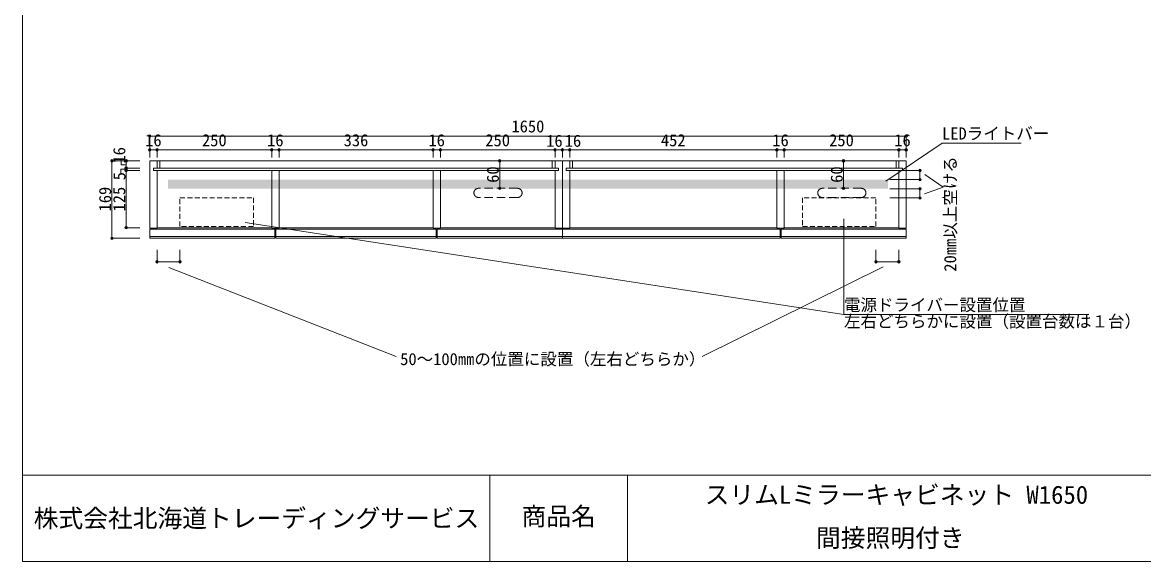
# Model space of a CAD drawing. Units: millimetres at full size, sheet at 1:9. Extents: x -1874 to 1873, y -1240 to 1240.
# Drawn here: x -1874 to 571, y -1240 to -64 of the extents above; entities that cross this region are included whole.
import ezdxf
from ezdxf.enums import TextEntityAlignment as Align

# ---------------------------------------------------------------- set-up
doc = ezdxf.new("R2010")
doc.units = ezdxf.units.MM
doc.header["$LTSCALE"] = 9
doc.header["$PDMODE"] = 32
doc.header["$PDSIZE"] = 5.4
doc.linetypes.add('DASHED1', pattern=[1.8, 1.2, -0.6])
doc.linetypes.add('DASHED2', pattern=[3, 2, -1])
doc.layers.add('0-0_0', color=7, linetype='Continuous', lineweight=15)
doc.layers.add('1-0', color=7, linetype='Continuous', lineweight=15)
doc.styles.add('ＭＳ ゴシック', font='')
doc.styles.get('ＭＳ ゴシック').set_extended_font_data('MS Gothic')

msp = doc.modelspace()

# ---------------------------------------------------------------- linework, layer by layer
at = {"layer": '0-0_0'}
for p, q in [((-1874.068, -1051.994), (1873.294, -1051.994)), ((-854.402, -1051.994), (-854.402, -1240.29)), ((-554.402, -1051.994), (-554.402, -1240.29))]:
    msp.add_line(p, q, dxfattribs=at)
at = {"layer": '0-0_0', "lineweight": 18}
msp.add_lwpolyline([(-1874.068, -1240.29), (1873.294, -1240.29), (1873.294, 1239.758), (-1874.068, 1239.758)], close=True, dxfattribs=at)
at = {"layer": '1-0', "color": 4, "lineweight": 9}
for p, q in [((-1596.4, -311.69), (53.6, -311.69)), ((-1596.4, -311.69), (-1596.4, -358.653)), ((53.6, -311.69), (53.6, -358.653)), ((-1596.4, -341.946), (-1580.4, -341.946)), ((-1596.4, -341.946), (-1596.4, -358.653)), ((-1580.4, -341.946), (-1580.4, -358.653)), ((-1580.4, -341.946), (-1330.403, -341.946)), ((-1330.403, -341.946), (-1330.403, -358.653)), ((-1330.403, -341.946), (-1314.403, -341.946)), ((-1314.403, -341.946), (-1314.403, -358.653)), ((-1314.403, -341.946), (-978.403, -341.946)), ((-978.403, -341.946), (-978.403, -358.653)), ((-978.403, -341.946), (-962.403, -341.946)), ((-962.403, -341.946), (-962.403, -358.653)), ((-962.403, -341.946), (-712.4, -341.946)), ((-712.4, -341.946), (-712.4, -358.653)), ((-712.4, -341.946), (-696.4, -341.946)), ((-696.4, -341.946), (-696.4, -358.653)), ((-696.4, -341.946), (-680.4, -341.946)), ((-680.4, -341.946), (-680.4, -358.653)), ((-680.4, -341.946), (-228.4, -341.946)), ((-228.4, -341.946), (-228.4, -358.653)), ((-228.4, -341.946), (-212.403, -341.946)), ((-212.403, -341.946), (-212.403, -358.653)), ((-212.403, -341.946), (37.6, -341.946)), ((37.6, -341.946), (37.6, -358.653)), ((37.6, -341.946), (53.6, -341.946)), ((53.6, -341.946), (53.6, -358.653)), ((-1678.78, -365.782), (-1618.051, -365.782)), ((-1647.888, -365.782), (-1618.051, -365.782)), ((-1647.888, -365.782), (-1647.888, -381.782)), ((-832.97, -365.782), (-832.97, -425.782)), ((-82.97, -365.782), (-82.97, -425.782)), ((-1647.888, -381.782), (-1647.888, -386.782)), ((-1647.888, -381.782), (-1618.051, -381.782)), ((-1647.888, -386.782), (-1647.888, -511.782)), ((-1647.888, -386.782), (-1618.051, -386.782)), ((83.556, -386.782), (18.131, -386.782)), ((83.556, -386.782), (83.556, -406.782)), ((83.556, -406.782), (18.131, -406.782)), ((83.556, -426.782), (18.131, -426.782)), ((83.556, -426.782), (83.556, -446.782)), ((83.556, -446.782), (18.131, -446.782)), ((-1647.888, -511.782), (-1618.051, -511.782)), ((-1580.4, -586.078), (-1580.4, -560.03)), ((-1530.403, -586.078), (-1530.403, -560.03)), ((-12.4, -586.078), (-12.4, -560.03)), ((37.6, -586.078), (37.6, -560.03)), ((-1580.4, -586.078), (-1530.403, -586.078)), ((-12.4, -586.078), (37.6, -586.078))]:
    msp.add_line(p, q, dxfattribs=at)
at = {"layer": '1-0'}
for p, q in [((-1658.692, -374.236), (-1658.692, -363.332)), ((-1596.4, -365.782), (-696.4, -365.782)), ((-1580.4, -365.782), (-1580.4, -381.782)), ((-712.4, -365.782), (-712.4, -381.782)), ((-696.4, -365.782), (-696.4, -512.782)), ((-696.4, -365.782), (53.6, -365.782)), ((-696.4, -365.782), (-696.4, -511.782)), ((-680.4, -365.782), (-680.4, -381.782)), ((-674.4, -365.782), (-674.4, -381.782)), ((31.6, -365.782), (31.6, -381.782)), ((37.6, -365.782), (37.6, -381.782)), ((53.6, -365.782), (53.6, -512.782)), ((-1659.34, -384.263), (-1659.34, -392.868)), ((-1648.186, -384.263), (-1659.34, -384.263)), ((-1647.788, -374.236), (-1658.692, -374.236)), ((-1588.071, -381.782), (-1588.071, -386.782)), ((-704.413, -381.782), (-1588.071, -381.782)), ((-704.413, -386.782), (-1588.071, -386.782)), ((-1580.4, -386.782), (-1580.4, -512.782)), ((-1330.403, -512.782), (-1330.403, -386.782)), ((-978.403, -512.782), (-978.403, -386.782)), ((-962.403, -512.782), (-962.403, -386.782)), ((-962.403, -387.995), (-962.403, -387.282)), ((-704.413, -381.782), (-704.413, -386.782)), ((45.587, -381.782), (-688.071, -381.782)), ((-688.071, -381.782), (-688.071, -386.782)), ((-680.403, -386.782), (-680.403, -512.782)), ((-212.403, -387.995), (-212.403, -387.282)), ((-212.403, -387.995), (-212.403, -512.782)), ((37.6, -386.782), (37.6, -512.782)), ((94.429, -395.996), (134.397, -423.118)), ((93.477, -437.868), (134.397, -423.118)), ((-1580.4, -511.782), (-1330.403, -511.782)), ((-1314.403, -511.782), (-978.403, -511.782)), ((-962.403, -512.782), (-978.403, -512.782)), ((-962.403, -511.782), (-712.4, -511.782)), ((-680.4, -511.782), (-228.4, -511.782)), ((-212.403, -511.782), (37.6, -511.782)), ((37.6, -512.782), (53.6, -512.782)), ((-1596.4, -534.782), (-1596.4, -514.782)), ((-1596.4, -514.782), (-1323.452, -514.782)), ((-1596.4, -530.782), (-1323.452, -530.782)), ((-1596.4, -534.782), (-1323.452, -534.782)), ((-1330.403, -514.782), (-1314.403, -514.782)), ((-1323.452, -534.782), (-1323.452, -514.782)), ((-1323.452, -530.782), (-971.268, -530.782)), ((-971.268, -514.782), (-1321.268, -514.782)), ((-1321.268, -514.782), (-1321.268, -534.782)), ((-971.268, -534.782), (-1321.268, -534.782)), ((-971.268, -514.782), (-971.268, -534.782)), ((-969.348, -530.782), (-696.4, -530.782)), ((-969.348, -534.782), (-696.4, -534.782)), ((-696.4, -534.427), (-696.4, -514.427)), ((-696.398, -514.826), (-696.398, -534.826)), ((-221.268, -530.826), (-696.398, -530.826)), ((-219.348, -514.826), (53.6, -514.826)), ((-219.348, -530.826), (53.6, -530.826)), ((53.6, -514.826), (53.6, -534.826)), ((-1058.952, -792.772), (-1554.746, -598.894)), ((-391.481, -792.772), (3.673, -597.414))]:
    msp.add_line(p, q, dxfattribs=at)
at = {"layer": '1-0', "linetype": 'DASHED2'}
for p, q in [((-1574.4, -365.782), (-1574.4, -381.782)), ((-718.4, -365.782), (-718.4, -381.782)), ((-794.22, -425.782), (-879.22, -425.782)), ((-44.22, -425.782), (-129.22, -425.782)), ((-794.22, -445.782), (-879.22, -445.782)), ((-44.22, -445.782), (-129.22, -445.782))]:
    msp.add_line(p, q, dxfattribs=at)
at = {"layer": '1-0', "color": 5, "lineweight": 13}
for p, q in [((-82.166, -701.285), (-1388.549, -500.714)), ((-82.166, -701.285), (-82.166, -492.336)), ((-82.166, -701.285), (189.163, -701.285)), ((189.163, -701.285), (452.287, -701.285))]:
    msp.add_line(p, q, dxfattribs=at)
at = {"layer": '1-0'}
for points in [[(9.008, -410.451), (131.836, -327.21), (304.5, -327.21)], [(-1596.4, -365.782), (-1596.4, -512.782), (-1580.4, -512.782)], [(-1330.403, -512.782), (-1314.403, -512.782), (-1314.403, -386.782)], [(-712.4, -386.782), (-712.4, -512.782), (-696.4, -512.782)], [(-696.403, -381.795), (-696.403, -512.782), (-680.403, -512.782)], [(45.587, -381.782), (45.587, -386.782), (-688.071, -386.782)], [(-228.4, -387.282), (-228.4, -512.782), (-212.403, -512.782)], [(-969.348, -534.782), (-969.348, -514.782), (-696.4, -514.782)], [(-221.268, -514.826), (-571.268, -514.826), (-696.398, -514.826)], [(-221.268, -514.826), (-221.268, -534.826), (-696.398, -534.826)], [(-219.348, -514.826), (-219.348, -534.826), (53.6, -534.826)]]:
    msp.add_lwpolyline(points, dxfattribs=at)
at = {"layer": '1-0', "color": 4, "lineweight": 9}
msp.add_lwpolyline([(-1678.78, -365.782), (-1678.78, -534.786), (-1618.051, -534.786)], dxfattribs=at)
at = {"layer": '1-0', "color": 5, "linetype": 'DASHED1', "lineweight": 13}
for points in [[(-1530.403, -446.782), (-1370.403, -446.782), (-1370.403, -508.782), (-1530.403, -508.782)], [(-12.4, -446.782), (-172.4, -446.782), (-172.4, -508.782), (-12.4, -508.782)]]:
    msp.add_lwpolyline(points, close=True, dxfattribs=at)
at = {"layer": '1-0', "linetype": 'DASHED2'}
for centre, start, end in [((-879.22, -435.782), 90, 180), ((-879.22, -435.782), 180, 270), ((-794.22, -435.782), 0, 90), ((-794.22, -435.782), 270, 0), ((-129.22, -435.782), 90, 180), ((-129.22, -435.782), 180, 270), ((-44.22, -435.782), 0, 90), ((-44.22, -435.782), 270, 0)]:
    msp.add_arc(centre, 10, start, end, dxfattribs=at)
at = {"layer": '1-0', "color": 6}
for p in [(-1596.4, -311.69), (53.6, -311.69), (-1596.4, -341.946), (-1580.4, -341.946), (-1330.403, -341.946), (-1314.403, -341.946), (-978.403, -341.946), (-962.403, -341.946), (-712.4, -341.946), (-696.4, -341.946), (-680.4, -341.946), (-228.4, -341.946), (-212.403, -341.946), (37.6, -341.946), (53.6, -341.946), (-1678.78, -365.782), (-1647.888, -365.782), (-832.97, -365.782), (-82.97, -365.782), (-1647.888, -381.782), (-1647.888, -386.782), (83.556, -386.782), (83.556, -406.782), (-832.97, -425.782), (-82.97, -425.782), (83.556, -426.782), (83.556, -446.782), (-1647.888, -511.782), (-1678.78, -534.786), (-1580.4, -586.078), (-1530.403, -586.078), (-12.4, -586.078), (37.6, -586.078)]:
    msp.add_point(p, dxfattribs=at)
at = {"layer": '1-0', "color": 9}
msp.add_solid([(-1556.4, -406.782), (-1556.4, -426.782), (13.6, -406.782), (13.6, -426.782)], dxfattribs=at)

# ---------------------------------------------------------------- texts
at = {"layer": '0-0_0', "style": 'ＭＳ ゴシック'}
for s, p in [('スリムLミラーキャビネット W1650', (-386.033, -1126.068)), ('株式会社北海道トレーディングサービス', (-1849.515, -1177.387)), ('商品名', (-785.402, -1173.142)), ('間接照明付き', (-143.033, -1220.216))]:
    msp.add_text(s, height=39.59, dxfattribs=at).set_placement(p, align=Align.BOTTOM_LEFT)
at = {"layer": '1-0', "style": 'ＭＳ ゴシック'}
for s, p in [('1650', (-807.4, -311.69)), ('LEDライトバー', (131.836, -327.21)), ('16', (-1606.4, -341.946)), ('250', (-1482.401, -341.946)), ('16', (-1340.403, -341.946)), ('336', (-1173.403, -341.946)), ('16', (-988.403, -341.946)), ('250', (-864.401, -341.946)), ('16', (-731.647, -343.106)), ('16', (-691.17, -343.106)), ('452', (-481.4, -341.946)), ('16', (-238.401, -341.946)), ('250', (-114.401, -341.946)), ('16', (27.6, -341.946)), ('電源ドライバー設置位置', (-82.166, -701.285)), ('左右どちらかに設置（設置台数は１台）', (-82.166, -737.285)), ('50～100㎜の位置に設置（左右どちらか）', (-1050.077, -819.491))]:
    msp.add_text(s, height=26.39, dxfattribs=at).set_placement(p, align=Align.BOTTOM_LEFT)
for s, p in [('16', (-1641.888, -371.782)), ('20㎜以上空ける', (170.632, -607.654)), ('60', (-826.97, -413.782)), ('60', (-76.97, -413.782)), ('5', (-1641.437, -408.296)), ('169', (-1672.78, -476.284)), ('125', (-1641.888, -476.282))]:
    msp.add_text(s, height=26.39, rotation=90, dxfattribs=at).set_placement(p, align=Align.BOTTOM_LEFT)

doc.saveas('drawing.dxf')
